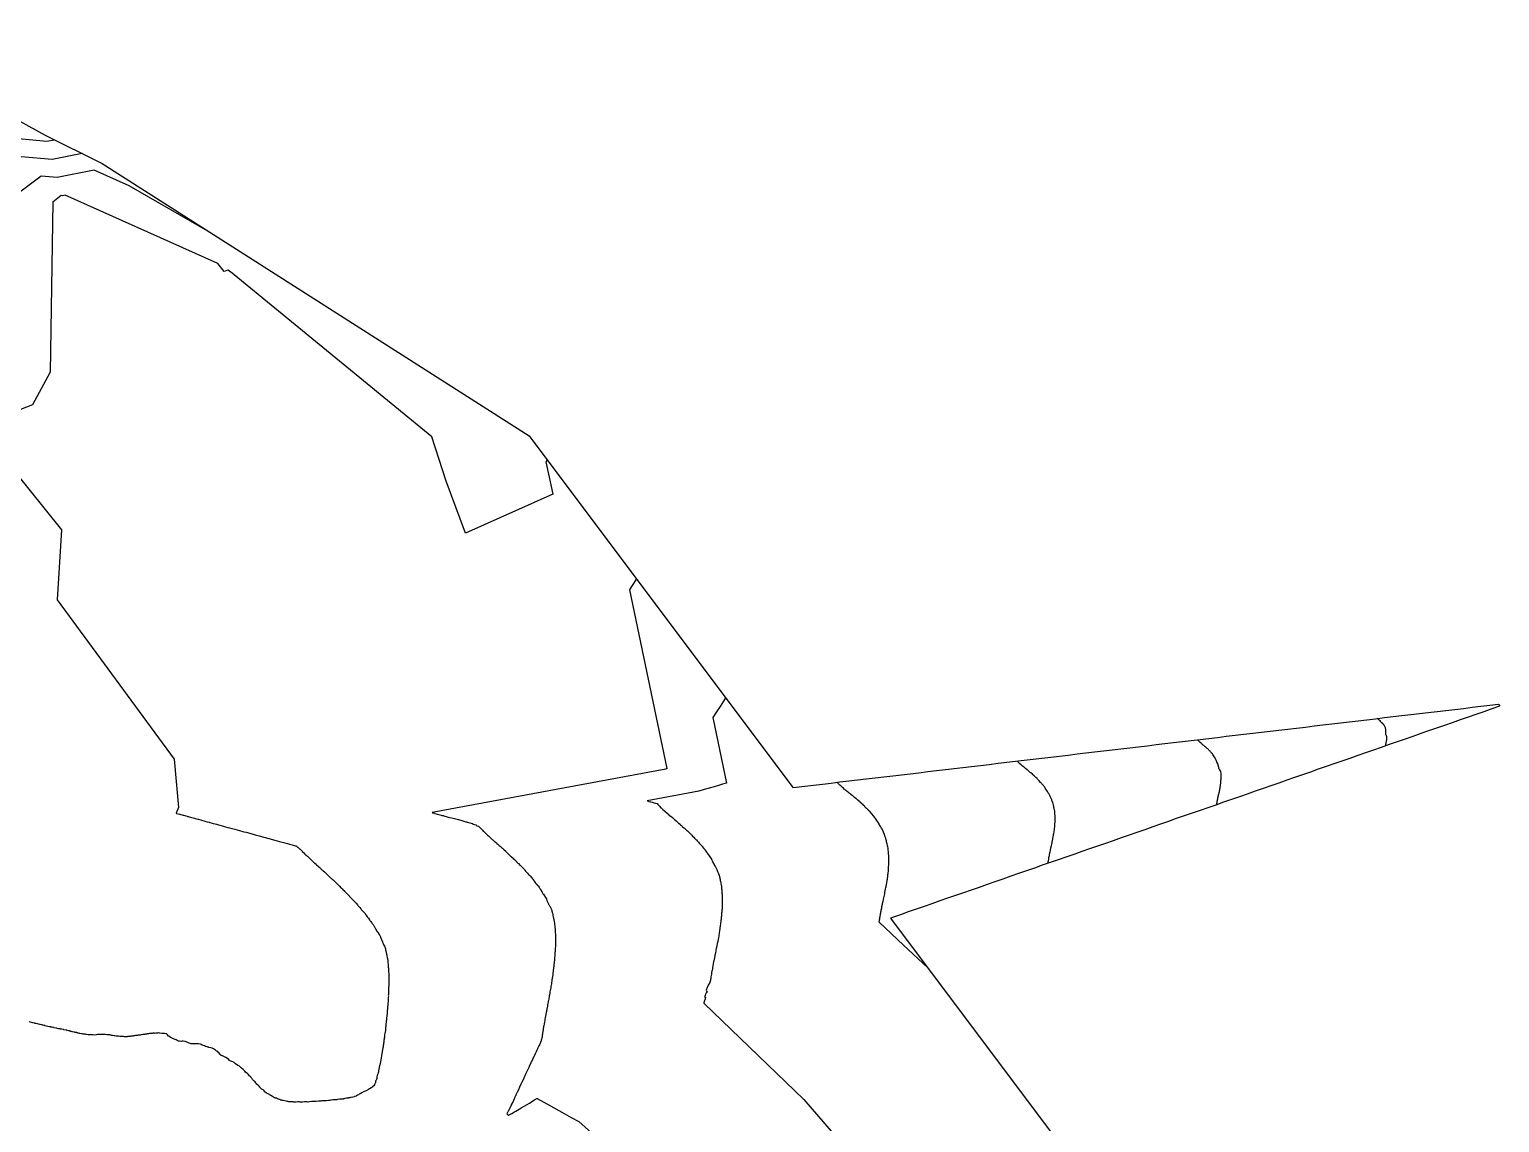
# Model space of a CAD drawing. Header units: metres. Extents: x 483462 to 484492, y 8428718 to 8429266.
# Drawn here: x 484316.9 to 484492.4, y 8428829.5 to 8428960 of the extents above; entities that cross this region are included whole.
import ezdxf

# ---------------------------------------------------------------- set-up
doc = ezdxf.new("R2010")
doc.units = ezdxf.units.M
for name, color, linetype in [('C-TINN-BNDY', 110, 'Continuous'), ('C-TOPO-MAJR', 9, 'Continuous'), ('C-TOPO-MINR', 8, 'Continuous')]:
    doc.layers.add(name, color=color, linetype=linetype)

msp = doc.modelspace()

# ---------------------------------------------------------------- linework, layer by layer
at = {"layer": 'C-TINN-BNDY', "color": 110, "linetype": 'Continuous', "lineweight": -3, "flags": 128}
msp.add_lwpolyline([(484295.83, 8428959.99), (484318.75, 8428947.35), (484325.55, 8428943.98), (484376.54, 8428911.45), (484408.02, 8428869.47), (484408.42, 8428869.52), (484409.47, 8428869.64), (484410.52, 8428869.77), (484411.57, 8428869.89), (484412.62, 8428870.01), (484413.66, 8428870.14), (484414.71, 8428870.26), (484415.76, 8428870.39), (484416.81, 8428870.51), (484417.86, 8428870.63), (484418.91, 8428870.76), (484419.96, 8428870.88), (484421, 8428871.01), (484422.05, 8428871.13), (484423.1, 8428871.25), (484424.15, 8428871.38), (484425.2, 8428871.5), (484426.25, 8428871.62), (484427.3, 8428871.75), (484428.34, 8428871.87), (484429.39, 8428872), (484430.44, 8428872.12), (484431.49, 8428872.24), (484432.54, 8428872.37), (484433.59, 8428872.49), (484434.64, 8428872.62), (484435.68, 8428872.74), (484436.73, 8428872.86), (484437.78, 8428872.99), (484438.83, 8428873.11), (484439.88, 8428873.24), (484440.93, 8428873.36), (484441.98, 8428873.48), (484443.02, 8428873.61), (484444.07, 8428873.73), (484445.12, 8428873.85), (484446.17, 8428873.98), (484447.22, 8428874.1), (484448.27, 8428874.23), (484449.32, 8428874.35), (484450.37, 8428874.47), (484451.41, 8428874.6), (484452.46, 8428874.72), (484453.51, 8428874.85), (484454.56, 8428874.97), (484455.61, 8428875.09), (484456.66, 8428875.22), (484457.71, 8428875.34), (484458.75, 8428875.46), (484459.8, 8428875.59), (484460.85, 8428875.71), (484461.9, 8428875.84), (484462.95, 8428875.96), (484464, 8428876.08), (484465.05, 8428876.21), (484466.09, 8428876.33), (484467.14, 8428876.46), (484468.19, 8428876.58), (484469.24, 8428876.7), (484470.29, 8428876.83), (484471.34, 8428876.95), (484472.39, 8428877.07), (484473.43, 8428877.2), (484474.48, 8428877.32), (484475.53, 8428877.45), (484476.58, 8428877.57), (484477.63, 8428877.69), (484478.68, 8428877.82), (484479.73, 8428877.94), (484480.77, 8428878.07), (484481.82, 8428878.19), (484482.87, 8428878.31), (484483.92, 8428878.44), (484484.97, 8428878.56), (484486.02, 8428878.68), (484487.07, 8428878.81), (484488.11, 8428878.93), (484489.16, 8428879.06), (484490.21, 8428879.18), (484491.26, 8428879.3), (484492.31, 8428879.43), (484492.33, 8428879.41), (484492.36, 8428879.39), (484492.36, 8428879.38), (484492.42, 8428879.33), (484492.43, 8428879.27), (484492.43, 8428879.19), (484491.49, 8428878.86), (484490.55, 8428878.53), (484489.61, 8428878.2), (484488.67, 8428877.88), (484487.73, 8428877.55), (484486.79, 8428877.22), (484485.84, 8428876.89), (484484.9, 8428876.57), (484483.96, 8428876.24), (484483.02, 8428875.91), (484482.08, 8428875.58), (484481.14, 8428875.26), (484480.19, 8428874.93), (484479.25, 8428874.6), (484478.31, 8428874.27), (484477.37, 8428873.95), (484476.43, 8428873.62), (484475.49, 8428873.29), (484474.55, 8428872.96), (484473.6, 8428872.64), (484472.66, 8428872.31), (484471.72, 8428871.98), (484470.78, 8428871.65), (484469.84, 8428871.32), (484468.9, 8428871), (484467.95, 8428870.67), (484467.01, 8428870.34), (484466.07, 8428870.01), (484465.13, 8428869.69), (484464.19, 8428869.36), (484463.25, 8428869.03), (484462.3, 8428868.7), (484461.36, 8428868.38), (484460.42, 8428868.05), (484459.48, 8428867.72), (484458.54, 8428867.39), (484457.6, 8428867.07), (484456.66, 8428866.74), (484455.71, 8428866.41), (484454.77, 8428866.08), (484453.83, 8428865.76), (484452.89, 8428865.43), (484451.95, 8428865.1), (484451.01, 8428864.77), (484450.06, 8428864.44), (484449.12, 8428864.12), (484448.18, 8428863.79), (484447.24, 8428863.46), (484446.3, 8428863.13), (484445.36, 8428862.81), (484444.41, 8428862.48), (484443.47, 8428862.15), (484442.53, 8428861.82), (484441.59, 8428861.5), (484440.65, 8428861.17), (484439.71, 8428860.84), (484438.77, 8428860.51), (484437.82, 8428860.19), (484436.88, 8428859.86), (484435.94, 8428859.53), (484435, 8428859.2), (484434.06, 8428858.88), (484433.12, 8428858.55), (484432.17, 8428858.22), (484431.23, 8428857.89), (484430.29, 8428857.56), (484429.35, 8428857.24), (484428.41, 8428856.91), (484427.47, 8428856.58), (484426.52, 8428856.25), (484425.58, 8428855.93), (484424.64, 8428855.6), (484423.7, 8428855.27), (484422.76, 8428854.94), (484421.82, 8428854.62), (484420.88, 8428854.29), (484419.93, 8428853.96), (484419.71, 8428853.88), (484458.24, 8428802.49)], dxfattribs=at)
at = {"layer": 'C-TOPO-MAJR', "color": 9, "linetype": 'Continuous', "lineweight": -3, "flags": 128}
for points, elevation in [([(484323.16, 8428945.17), (484319.58, 8428944.45), (484315.87, 8428944.8)], 1190), ([(484424.16, 8428847.94), (484421.27, 8428850.67), (484418.36, 8428853.41), (484418.36, 8428853.42), (484418.36, 8428853.43), (484418.36, 8428853.46), (484418.36, 8428853.49), (484418.37, 8428853.55), (484418.37, 8428853.56), (484418.38, 8428853.64), (484418.39, 8428853.65), (484418.39, 8428853.66), (484418.39, 8428853.69), (484418.41, 8428853.78), (484418.41, 8428853.82), (484418.43, 8428853.94), (484418.44, 8428854), (484418.45, 8428854.05), (484418.45, 8428854.08), (484418.47, 8428854.19), (484418.49, 8428854.28), (484418.52, 8428854.4), (484418.54, 8428854.5), (484418.55, 8428854.55), (484418.55, 8428854.59), (484418.56, 8428854.64), (484418.56, 8428854.67), (484418.57, 8428854.69), (484418.58, 8428854.75), (484418.58, 8428854.78), (484418.59, 8428854.86), (484418.61, 8428854.93), (484418.63, 8428855.01), (484418.65, 8428855.13), (484418.68, 8428855.26), (484418.71, 8428855.39), (484418.72, 8428855.44), (484418.75, 8428855.57), (484418.75, 8428855.59), (484418.76, 8428855.61), (484418.79, 8428855.74), (484418.79, 8428855.79), (484418.82, 8428855.91), (484418.86, 8428856.08), (484418.87, 8428856.13), (484418.9, 8428856.3), (484418.9, 8428856.32), (484418.94, 8428856.46), (484418.94, 8428856.47), (484418.97, 8428856.61), (484418.97, 8428856.62), (484419.01, 8428856.77), (484419.01, 8428856.77), (484419.04, 8428856.96), (484419.04, 8428856.96), (484419.07, 8428857.15), (484419.07, 8428857.16), (484419.1, 8428857.34), (484419.11, 8428857.37), (484419.14, 8428857.53), (484419.18, 8428857.66), (484419.19, 8428857.72), (484419.22, 8428857.86), (484419.24, 8428857.99), (484419.26, 8428858.07), (484419.28, 8428858.2), (484419.3, 8428858.3), (484419.32, 8428858.43), (484419.33, 8428858.55), (484419.35, 8428858.62), (484419.35, 8428858.68), (484419.37, 8428858.81), (484419.37, 8428858.87), (484419.39, 8428858.98), (484419.4, 8428859.09), (484419.41, 8428859.2), (484419.42, 8428859.29), (484419.45, 8428859.48), (484419.46, 8428859.56), (484419.47, 8428859.71), (484419.48, 8428859.79), (484419.48, 8428859.89), (484419.48, 8428859.96), (484419.48, 8428860.06), (484419.49, 8428860.2), (484419.49, 8428860.27), (484419.5, 8428860.33), (484419.51, 8428860.57), (484419.51, 8428860.62), (484419.51, 8428860.9), (484419.51, 8428860.93), (484419.51, 8428860.97), (484419.5, 8428861.27), (484419.49, 8428861.29), (484419.47, 8428861.62), (484419.47, 8428861.63), (484419.46, 8428861.63), (484419.45, 8428861.76), (484419.45, 8428861.84), (484419.44, 8428861.99), (484419.44, 8428862.01), (484419.42, 8428862.15), (484419.42, 8428862.18), (484419.37, 8428862.42), (484419.36, 8428862.46), (484419.29, 8428862.78), (484419.28, 8428862.85), (484419.23, 8428863.05), (484419.21, 8428863.13), (484419.19, 8428863.25), (484419.16, 8428863.35), (484419.13, 8428863.45), (484419.08, 8428863.59), (484419.04, 8428863.7), (484418.97, 8428863.89), (484418.92, 8428864.02), (484418.85, 8428864.16), (484418.78, 8428864.33), (484418.7, 8428864.49), (484418.62, 8428864.63), (484418.53, 8428864.79), (484418.46, 8428864.9), (484418.36, 8428865.07), (484418.33, 8428865.13), (484418.21, 8428865.31), (484418.19, 8428865.35), (484418.18, 8428865.39), (484418.04, 8428865.59), (484418.01, 8428865.63), (484417.86, 8428865.83), (484417.82, 8428865.88), (484417.67, 8428866.08), (484417.65, 8428866.11), (484417.47, 8428866.32), (484417.47, 8428866.33), (484417.46, 8428866.34), (484417.27, 8428866.56), (484417.26, 8428866.56), (484417.09, 8428866.75), (484417.07, 8428866.77), (484417.07, 8428866.78), (484416.86, 8428866.98), (484416.85, 8428866.99), (484416.65, 8428867.19), (484416.64, 8428867.2), (484416.44, 8428867.39), (484416.42, 8428867.41), (484416.24, 8428867.57), (484416.21, 8428867.6), (484416.18, 8428867.63), (484416, 8428867.78), (484415.95, 8428867.83), (484415.78, 8428867.98), (484415.62, 8428868.11), (484415.55, 8428868.17), (484415.41, 8428868.29), (484415.33, 8428868.35), (484415.19, 8428868.47), (484415.11, 8428868.53), (484414.98, 8428868.64), (484414.89, 8428868.71), (484414.77, 8428868.81), (484414.68, 8428868.89), (484414.56, 8428868.98), (484414.47, 8428869.06), (484414.36, 8428869.14), (484414.26, 8428869.23), (484414.17, 8428869.3), (484414.07, 8428869.39), (484413.96, 8428869.48), (484413.86, 8428869.58), (484413.76, 8428869.66), (484413.66, 8428869.77), (484413.58, 8428869.84), (484413.5, 8428869.92), (484413.43, 8428869.99), (484413.36, 8428870.05), (484413.32, 8428870.1)], 1180)]:
    msp.add_lwpolyline(points, dxfattribs=dict(at, elevation=elevation))
at = {"layer": 'C-TOPO-MINR', "color": 8, "linetype": 'Continuous', "lineweight": -3, "flags": 128}
for points, elevation in [([(484319.88, 8428946.79), (484318.96, 8428946.61), (484313.47, 8428947.13)], 1192), ([(484338.45, 8428935.75), (484328.77, 8428941.32), (484324.61, 8428943.18), (484320.2, 8428942.3), (484318.28, 8428942.48), (484307.11, 8428934.14)], 1188), ([(484378.69, 8428908.58), (484378.67, 8428908.54), (484378.63, 8428908.48), (484378.6, 8428908.42), (484378.56, 8428908.36), (484379.36, 8428904.52), (484368.93, 8428899.84), (484366.62, 8428906.06), (484364.92, 8428911.35), (484340.9, 8428931.03), (484340.55, 8428931.25), (484340.11, 8428931.09), (484339.36, 8428932.05), (484321.13, 8428940.2), (484320.81, 8428940.14), (484320.68, 8428940.15), (484319.65, 8428939.38), (484319.34, 8428919.06), (484317.25, 8428915.17), (484314.18, 8428913.96)], 1186), ([(484312.85, 8428909.94), (484320.69, 8428900.24), (484320.17, 8428891.87), (484334.14, 8428872.86), (484334.67, 8428867.1), (484334.39, 8428866.4), (484334.39, 8428866.4), (484334.4, 8428866.4), (484334.41, 8428866.4), (484334.43, 8428866.39), (484334.46, 8428866.38), (484334.49, 8428866.38), (484334.79, 8428866.29), (484334.82, 8428866.29), (484335.23, 8428866.17), (484335.27, 8428866.16), (484335.72, 8428866.04), (484335.76, 8428866.03), (484335.81, 8428866.02), (484336.22, 8428865.9), (484336.28, 8428865.89), (484336.6, 8428865.8), (484336.67, 8428865.78), (484336.97, 8428865.7), (484337.05, 8428865.68), (484337.33, 8428865.6), (484337.43, 8428865.58), (484337.7, 8428865.5), (484337.81, 8428865.47), (484338.09, 8428865.4), (484338.33, 8428865.33), (484338.43, 8428865.3), (484338.68, 8428865.23), (484338.81, 8428865.2), (484339.06, 8428865.13), (484339.2, 8428865.09), (484339.46, 8428865.02), (484339.62, 8428864.98), (484339.87, 8428864.91), (484340.04, 8428864.86), (484340.3, 8428864.79), (484340.57, 8428864.72), (484340.78, 8428864.67), (484341.05, 8428864.59), (484341.42, 8428864.49), (484341.7, 8428864.41), (484341.96, 8428864.34), (484342.49, 8428864.2), (484342.76, 8428864.13), (484343.19, 8428864.01), (484343.84, 8428863.84), (484344.32, 8428863.71), (484345.03, 8428863.51), (484345.48, 8428863.4), (484346.16, 8428863.21), (484346.74, 8428863.05), (484347.07, 8428862.96), (484347.37, 8428862.88), (484347.68, 8428862.8), (484347.91, 8428862.73), (484348.23, 8428862.65), (484348.5, 8428862.57), (484348.63, 8428862.53), (484348.76, 8428862.5), (484348.82, 8428862.44), (484348.88, 8428862.37), (484348.96, 8428862.3), (484349.07, 8428862.21), (484349.17, 8428862.12), (484349.2, 8428862.11), (484349.33, 8428861.99), (484349.34, 8428861.98), (484349.46, 8428861.86), (484349.46, 8428861.85), (484349.61, 8428861.7), (484349.63, 8428861.68), (484349.63, 8428861.68), (484349.76, 8428861.54), (484349.77, 8428861.54), (484349.9, 8428861.41), (484349.91, 8428861.4), (484350.05, 8428861.28), (484350.06, 8428861.27), (484350.22, 8428861.12), (484350.24, 8428861.11), (484350.45, 8428860.91), (484350.47, 8428860.89), (484350.49, 8428860.87), (484350.64, 8428860.73), (484350.67, 8428860.7), (484350.8, 8428860.58), (484350.91, 8428860.48), (484350.96, 8428860.43), (484351.1, 8428860.31), (484351.15, 8428860.26), (484351.34, 8428860.09), (484351.39, 8428860.04), (484351.44, 8428860), (484351.62, 8428859.83), (484351.68, 8428859.78), (484351.81, 8428859.66), (484351.88, 8428859.6), (484351.96, 8428859.53), (484352.1, 8428859.4), (484352.19, 8428859.32), (484352.3, 8428859.22), (484352.4, 8428859.13), (484352.47, 8428859.07), (484352.51, 8428859.02), (484352.63, 8428858.91), (484352.67, 8428858.86), (484352.72, 8428858.82), (484352.84, 8428858.7), (484352.91, 8428858.64), (484353.03, 8428858.53), (484353.13, 8428858.44), (484353.25, 8428858.33), (484353.39, 8428858.2), (484353.47, 8428858.12), (484353.63, 8428857.97), (484353.67, 8428857.93), (484353.69, 8428857.91), (484353.86, 8428857.74), (484353.88, 8428857.72), (484353.9, 8428857.7), (484354.07, 8428857.52), (484354.1, 8428857.5), (484354.28, 8428857.33), (484354.31, 8428857.29), (484354.49, 8428857.13), (484354.51, 8428857.11), (484354.69, 8428856.92), (484354.7, 8428856.92), (484354.89, 8428856.71), (484354.9, 8428856.71), (484354.9, 8428856.71), (484355.09, 8428856.5), (484355.1, 8428856.48), (484355.29, 8428856.27), (484355.31, 8428856.26), (484355.49, 8428856.07), (484355.51, 8428856.05), (484355.68, 8428855.88), (484355.7, 8428855.86), (484355.86, 8428855.69), (484355.89, 8428855.65), (484356.04, 8428855.48), (484356.1, 8428855.4), (484356.23, 8428855.24), (484356.31, 8428855.15), (484356.44, 8428854.99), (484356.49, 8428854.92), (484356.62, 8428854.79), (484356.67, 8428854.72), (484356.79, 8428854.6), (484356.85, 8428854.54), (484356.95, 8428854.42), (484357.01, 8428854.33), (484357.1, 8428854.22), (484357.21, 8428854.05), (484357.28, 8428853.95), (484357.35, 8428853.86), (484357.48, 8428853.68), (484357.54, 8428853.59), (484357.63, 8428853.47), (484357.72, 8428853.37), (484357.78, 8428853.3), (484357.87, 8428853.18), (484357.91, 8428853.12), (484358, 8428852.98), (484358.03, 8428852.93), (484358.17, 8428852.68), (484358.19, 8428852.64), (484358.21, 8428852.6), (484358.36, 8428852.34), (484358.38, 8428852.32), (484358.47, 8428852.15), (484358.58, 8428852), (484358.59, 8428851.98), (484358.7, 8428851.82), (484358.7, 8428851.82), (484358.74, 8428851.73), (484358.78, 8428851.64), (484358.79, 8428851.63), (484358.9, 8428851.35), (484358.91, 8428851.32), (484359.02, 8428851.06), (484359.03, 8428851.02), (484359.1, 8428850.86), (484359.17, 8428850.73), (484359.2, 8428850.66), (484359.26, 8428850.54), (484359.32, 8428850.42), (484359.34, 8428850.33), (484359.38, 8428850.21), (484359.41, 8428850.08), (484359.44, 8428849.97), (484359.48, 8428849.77), (484359.52, 8428849.59), (484359.55, 8428849.45), (484359.57, 8428849.35), (484359.6, 8428849.17), (484359.62, 8428849.09), (484359.63, 8428849.02), (484359.66, 8428848.81), (484359.67, 8428848.73), (484359.68, 8428848.59), (484359.7, 8428848.36), (484359.71, 8428848.25), (484359.73, 8428847.98), (484359.74, 8428847.93), (484359.74, 8428847.89), (484359.76, 8428847.58), (484359.76, 8428847.55), (484359.76, 8428847.52), (484359.78, 8428847.18), (484359.78, 8428847.16), (484359.78, 8428847.14), (484359.78, 8428846.77), (484359.78, 8428846.77), (484359.78, 8428846.74), (484359.78, 8428846.38), (484359.78, 8428846.36), (484359.78, 8428846.35), (484359.78, 8428845.98), (484359.78, 8428845.95), (484359.78, 8428845.91), (484359.77, 8428845.57), (484359.77, 8428845.48), (484359.76, 8428845.18), (484359.75, 8428845.05), (484359.74, 8428844.79), (484359.73, 8428844.69), (484359.74, 8428844.6), (484359.72, 8428844.36), (484359.72, 8428844.27), (484359.71, 8428844.06), (484359.7, 8428843.94), (484359.68, 8428843.7), (484359.67, 8428843.54), (484359.64, 8428843.27), (484359.63, 8428843.15), (484359.62, 8428842.97), (484359.61, 8428842.87), (484359.6, 8428842.71), (484359.59, 8428842.53), (484359.59, 8428842.46), (484359.57, 8428842.26), (484359.52, 8428841.88), (484359.52, 8428841.87), (484359.51, 8428841.76), (484359.48, 8428841.5), (484359.48, 8428841.48), (484359.45, 8428841.27), (484359.45, 8428841.24), (484359.44, 8428841.11), (484359.44, 8428841.07), (484359.42, 8428840.95), (484359.41, 8428840.83), (484359.41, 8428840.78), (484359.38, 8428840.59), (484359.38, 8428840.52), (484359.34, 8428840.24), (484359.33, 8428840.16), (484359.29, 8428839.92), (484359.28, 8428839.82), (484359.26, 8428839.68), (484359.25, 8428839.56), (484359.23, 8428839.45), (484359.21, 8428839.32), (484359.2, 8428839.21), (484359.18, 8428839.07), (484359.16, 8428838.96), (484359.14, 8428838.81), (484359.12, 8428838.66), (484359.1, 8428838.5), (484359.08, 8428838.38), (484359.05, 8428838.21), (484359.04, 8428838.15), (484359.01, 8428837.96), (484359, 8428837.91), (484358.96, 8428837.71), (484358.96, 8428837.68), (484358.92, 8428837.47), (484358.91, 8428837.44), (484358.88, 8428837.21), (484358.87, 8428837.18), (484358.84, 8428836.96), (484358.84, 8428836.95), (484358.81, 8428836.77), (484358.8, 8428836.73), (484358.8, 8428836.72), (484358.75, 8428836.51), (484358.7, 8428836.32), (484358.69, 8428836.29), (484358.65, 8428836.09), (484358.64, 8428836.06), (484358.6, 8428835.86), (484358.6, 8428835.83), (484358.57, 8428835.65), (484358.57, 8428835.62), (484358.54, 8428835.49), (484358.53, 8428835.44), (484358.48, 8428835.29), (484358.44, 8428835.16), (484358.41, 8428835.08), (484358.39, 8428835.02), (484358.37, 8428834.92), (484358.37, 8428834.88), (484358.36, 8428834.84), (484358.35, 8428834.74), (484358.31, 8428834.61), (484358.28, 8428834.55), (484358.24, 8428834.48), (484358.21, 8428834.37), (484358.2, 8428834.34), (484358.19, 8428834.26), (484358.15, 8428834.15), (484358.12, 8428834.1), (484358.09, 8428834.02), (484358.09, 8428833.99), (484358, 8428833.85), (484357.89, 8428833.79), (484357.88, 8428833.77), (484357.86, 8428833.74), (484357.84, 8428833.72), (484357.82, 8428833.69), (484357.78, 8428833.65), (484357.55, 8428833.54), (484357.5, 8428833.49), (484357.37, 8428833.42), (484357.07, 8428833.28), (484356.86, 8428833.17), (484356.55, 8428833.01), (484356.38, 8428832.92), (484356.24, 8428832.85), (484356.15, 8428832.79), (484356.05, 8428832.73), (484355.93, 8428832.66), (484355.88, 8428832.64), (484355.72, 8428832.58), (484355.71, 8428832.57), (484355.7, 8428832.56), (484355.68, 8428832.55), (484355.53, 8428832.52), (484355.51, 8428832.51), (484355.49, 8428832.5), (484355.31, 8428832.47), (484355.29, 8428832.46), (484355.21, 8428832.45), (484355.14, 8428832.42), (484355.14, 8428832.42), (484355.13, 8428832.42), (484355.1, 8428832.42), (484354.98, 8428832.41), (484354.96, 8428832.4), (484354.74, 8428832.39), (484354.73, 8428832.38), (484354.56, 8428832.36), (484354.52, 8428832.34), (484354.45, 8428832.32), (484354.44, 8428832.31), (484354.37, 8428832.29), (484354.36, 8428832.28), (484354.34, 8428832.28), (484354.32, 8428832.28), (484354.19, 8428832.27), (484354.16, 8428832.27), (484353.92, 8428832.27), (484353.68, 8428832.23), (484353.59, 8428832.2), (484353.57, 8428832.19), (484353.56, 8428832.19), (484353.54, 8428832.19), (484353.37, 8428832.18), (484353.36, 8428832.18), (484353.09, 8428832.18), (484352.85, 8428832.15), (484352.76, 8428832.12), (484352.75, 8428832.11), (484352.74, 8428832.11), (484352.73, 8428832.11), (484352.58, 8428832.1), (484352.57, 8428832.1), (484352.3, 8428832.08), (484352.29, 8428832.08), (484352.27, 8428832.08), (484352.05, 8428832.07), (484351.91, 8428832.06), (484351.89, 8428832.06), (484351.76, 8428832.05), (484351.63, 8428832.04), (484351.61, 8428832.04), (484351.39, 8428832.02), (484351.39, 8428832.01), (484351.12, 8428831.98), (484351.12, 8428831.98), (484351.11, 8428831.98), (484350.95, 8428831.97), (484350.95, 8428831.97), (484350.94, 8428831.97), (484350.84, 8428831.99), (484350.83, 8428831.99), (484350.57, 8428831.99), (484350.31, 8428831.95), (484350.31, 8428831.95), (484350.14, 8428831.92), (484350.13, 8428831.92), (484350.13, 8428831.92), (484350.12, 8428831.92), (484350, 8428831.95), (484349.99, 8428831.95), (484349.72, 8428831.95), (484349.49, 8428831.91), (484349.49, 8428831.91), (484349.33, 8428831.89), (484349.33, 8428831.89), (484349.32, 8428831.89), (484349.32, 8428831.9), (484349.2, 8428831.92), (484349.08, 8428831.94), (484348.93, 8428831.93), (484348.93, 8428831.93), (484348.71, 8428831.91), (484348.7, 8428831.91), (484348.56, 8428831.9), (484348.56, 8428831.9), (484348.55, 8428831.9), (484348.45, 8428831.92), (484348.35, 8428831.94), (484348.35, 8428831.94), (484348.2, 8428831.95), (484347.98, 8428831.96), (484347.97, 8428831.96), (484347.85, 8428831.96), (484347.84, 8428831.96), (484347.84, 8428831.96), (484347.77, 8428831.98), (484347.71, 8428831.99), (484347.7, 8428831.99), (484347.57, 8428832.02), (484347.56, 8428832.02), (484347.33, 8428832.07), (484347.32, 8428832.07), (484347.19, 8428832.09), (484347.19, 8428832.1), (484347.13, 8428832.11), (484347.13, 8428832.11), (484347.08, 8428832.12), (484347.07, 8428832.12), (484346.98, 8428832.14), (484346.98, 8428832.14), (484346.9, 8428832.16), (484346.9, 8428832.16), (484346.89, 8428832.16), (484346.76, 8428832.21), (484346.74, 8428832.22), (484346.51, 8428832.31), (484346.49, 8428832.32), (484346.48, 8428832.32), (484346.36, 8428832.37), (484346.35, 8428832.37), (484346.27, 8428832.4), (484346.26, 8428832.4), (484346.21, 8428832.42), (484346.16, 8428832.44), (484346.15, 8428832.44), (484346.1, 8428832.47), (484346.08, 8428832.47), (484346.03, 8428832.5), (484346.01, 8428832.51), (484345.91, 8428832.57), (484345.89, 8428832.59), (484345.7, 8428832.7), (484345.67, 8428832.73), (484345.56, 8428832.79), (484345.53, 8428832.81), (484345.46, 8428832.85), (484345.39, 8428832.89), (484345.36, 8428832.91), (484345.28, 8428832.95), (484345.25, 8428832.96), (484345.17, 8428833.01), (484345.14, 8428833.03), (484345.06, 8428833.1), (484345.03, 8428833.12), (484345, 8428833.15), (484344.89, 8428833.26), (484344.86, 8428833.3), (484344.78, 8428833.37), (484344.72, 8428833.41), (484344.67, 8428833.43), (484344.61, 8428833.47), (484344.55, 8428833.5), (484344.48, 8428833.57), (484344.43, 8428833.65), (484344.39, 8428833.7), (484344.32, 8428833.8), (484344.22, 8428833.9), (484344.17, 8428833.93), (484344.09, 8428833.97), (484343.96, 8428834.09), (484343.92, 8428834.16), (484343.89, 8428834.22), (484343.83, 8428834.32), (484343.73, 8428834.42), (484343.66, 8428834.46), (484343.52, 8428834.6), (484343.48, 8428834.68), (484343.44, 8428834.74), (484343.39, 8428834.82), (484343.32, 8428834.89), (484343.28, 8428834.92), (484343.09, 8428835.09), (484343.06, 8428835.13), (484342.99, 8428835.24), (484342.94, 8428835.31), (484342.89, 8428835.36), (484342.83, 8428835.39), (484342.69, 8428835.5), (484342.59, 8428835.62), (484342.56, 8428835.65), (484342.49, 8428835.73), (484342.45, 8428835.78), (484342.41, 8428835.81), (484342.18, 8428835.98), (484342.02, 8428836.13), (484342.01, 8428836.15), (484341.98, 8428836.17), (484341.96, 8428836.19), (484341.95, 8428836.2), (484341.77, 8428836.27), (484341.47, 8428836.5), (484341.34, 8428836.64), (484341.33, 8428836.65), (484341.33, 8428836.65), (484341.32, 8428836.66), (484341.32, 8428836.66), (484341.16, 8428836.74), (484341.06, 8428836.77), (484340.94, 8428836.82), (484340.94, 8428836.82), (484340.78, 8428836.89), (484340.77, 8428836.9), (484340.76, 8428836.9), (484340.63, 8428837.05), (484340.33, 8428837.26), (484340.1, 8428837.35), (484340.08, 8428837.36), (484339.91, 8428837.44), (484339.87, 8428837.45), (484339.82, 8428837.47), (484339.78, 8428837.5), (484339.65, 8428837.62), (484339.64, 8428837.63), (484339.63, 8428837.64), (484339.52, 8428837.77), (484339.5, 8428837.78), (484339.38, 8428837.89), (484339.37, 8428837.9), (484339.25, 8428838), (484339.23, 8428838.01), (484339.11, 8428838.1), (484338.99, 8428838.18), (484338.96, 8428838.2), (484338.84, 8428838.27), (484338.71, 8428838.34), (484338.55, 8428838.39), (484338.52, 8428838.39), (484338.29, 8428838.45), (484338.24, 8428838.47), (484338.18, 8428838.48), (484338.11, 8428838.51), (484337.91, 8428838.57), (484337.79, 8428838.62), (484337.64, 8428838.68), (484337.52, 8428838.73), (484337.38, 8428838.8), (484337.31, 8428838.83), (484337.07, 8428838.88), (484336.95, 8428838.88), (484336.83, 8428838.88), (484336.7, 8428838.87), (484336.64, 8428838.88), (484336.49, 8428838.87), (484336.43, 8428838.87), (484336.2, 8428838.89), (484336.06, 8428838.9), (484335.94, 8428838.96), (484335.8, 8428839.02), (484335.68, 8428839.07), (484335.6, 8428839.1), (484335.49, 8428839.16), (484335.24, 8428839.2), (484335.1, 8428839.18), (484335, 8428839.17), (484334.8, 8428839.2), (484334.68, 8428839.2), (484334.52, 8428839.28), (484334.38, 8428839.35), (484334.28, 8428839.38), (484334.17, 8428839.43), (484334.08, 8428839.47), (484333.97, 8428839.52), (484333.9, 8428839.56), (484333.84, 8428839.59), (484333.73, 8428839.65), (484333.67, 8428839.67), (484333.54, 8428839.77), (484333.49, 8428839.8), (484333.35, 8428839.93), (484333.31, 8428839.97), (484333.19, 8428840.05), (484333.01, 8428840.12), (484332.89, 8428840.11), (484332.83, 8428840.1), (484332.68, 8428840.09), (484332.44, 8428840.15), (484332.34, 8428840.17), (484332.22, 8428840.16), (484332.09, 8428840.14), (484331.96, 8428840.13), (484331.89, 8428840.12), (484331.82, 8428840.13), (484331.74, 8428840.14), (484331.72, 8428840.15), (484331.68, 8428840.15), (484331.65, 8428840.15), (484331.59, 8428840.14), (484331.52, 8428840.12), (484331.46, 8428840.12), (484331.34, 8428840.1), (484331.23, 8428840.09), (484331.11, 8428840.07), (484331.03, 8428840.06), (484330.96, 8428840.05), (484330.88, 8428840.04), (484330.85, 8428840.03), (484330.77, 8428840.02), (484330.74, 8428840.02), (484330.71, 8428840.01), (484330.62, 8428840), (484330.59, 8428840), (484330.49, 8428839.98), (484330.45, 8428839.98), (484330.4, 8428839.97), (484330.27, 8428839.95), (484330.22, 8428839.94), (484330.09, 8428839.92), (484330.04, 8428839.91), (484329.98, 8428839.9), (484329.86, 8428839.89), (484329.77, 8428839.88), (484329.67, 8428839.87), (484329.58, 8428839.86), (484329.52, 8428839.85), (484329.41, 8428839.83), (484329.36, 8428839.82), (484329.32, 8428839.82), (484329.22, 8428839.8), (484329.19, 8428839.8), (484329.13, 8428839.79), (484329.1, 8428839.78), (484329.04, 8428839.77), (484328.98, 8428839.77), (484328.91, 8428839.76), (484328.86, 8428839.76), (484328.79, 8428839.75), (484328.74, 8428839.75), (484328.72, 8428839.74), (484328.67, 8428839.74), (484328.65, 8428839.73), (484328.61, 8428839.73), (484328.58, 8428839.73), (484328.54, 8428839.72), (484328.49, 8428839.72), (484328.47, 8428839.72), (484328.42, 8428839.72), (484328.4, 8428839.72), (484328.35, 8428839.72), (484328.32, 8428839.72), (484328.26, 8428839.72), (484328.24, 8428839.72), (484328.12, 8428839.73), (484328.07, 8428839.74), (484328.02, 8428839.74), (484327.91, 8428839.75), (484327.87, 8428839.75), (484327.84, 8428839.75), (484327.79, 8428839.75), (484327.73, 8428839.75), (484327.7, 8428839.76), (484327.65, 8428839.76), (484327.51, 8428839.77), (484327.43, 8428839.78), (484327.29, 8428839.79), (484327.22, 8428839.8), (484327.07, 8428839.82), (484327, 8428839.82), (484326.96, 8428839.83), (484326.8, 8428839.85), (484326.7, 8428839.88), (484326.64, 8428839.91), (484326.57, 8428839.92), (484326.49, 8428839.93), (484326.42, 8428839.94), (484326.24, 8428839.96), (484326.12, 8428839.96), (484325.93, 8428839.98), (484325.72, 8428839.98), (484325.5, 8428839.98), (484325.27, 8428839.98), (484325.07, 8428839.98), (484324.96, 8428839.98), (484324.85, 8428839.95), (484324.83, 8428839.93), (484324.68, 8428839.91), (484324.45, 8428839.94), (484324.41, 8428839.94), (484324.28, 8428839.96), (484324.19, 8428839.97), (484324.12, 8428839.96), (484324.09, 8428839.95), (484323.93, 8428839.96), (484323.88, 8428839.96), (484323.65, 8428840), (484323.57, 8428840.01), (484323.44, 8428840.03), (484323.4, 8428840.04), (484323.38, 8428840.04), (484323.36, 8428840.04), (484323.32, 8428840.04), (484323.21, 8428840.06), (484323.18, 8428840.06), (484323.11, 8428840.08), (484322.91, 8428840.11), (484322.87, 8428840.12), (484322.75, 8428840.14), (484322.73, 8428840.15), (484322.7, 8428840.15), (484322.65, 8428840.16), (484322.62, 8428840.17), (484322.58, 8428840.18), (484322.55, 8428840.19), (484322.52, 8428840.21), (484322.38, 8428840.23), (484322.34, 8428840.24), (484322.27, 8428840.26), (484322.03, 8428840.31), (484321.98, 8428840.32), (484321.84, 8428840.35), (484321.81, 8428840.36), (484321.77, 8428840.37), (484321.72, 8428840.39), (484321.69, 8428840.4), (484321.64, 8428840.41), (484321.61, 8428840.42), (484321.56, 8428840.44), (484321.52, 8428840.44), (484321.36, 8428840.48), (484321.32, 8428840.49), (484321.26, 8428840.5), (484320.97, 8428840.56), (484320.94, 8428840.57), (484320.91, 8428840.58), (484320.75, 8428840.61), (484320.72, 8428840.62), (484320.68, 8428840.63), (484320.63, 8428840.63), (484320.6, 8428840.64), (484320.56, 8428840.65), (484320.51, 8428840.65), (484320.49, 8428840.66), (484320.44, 8428840.67), (484320.4, 8428840.67), (484320.37, 8428840.68), (484320.35, 8428840.68), (484320.18, 8428840.72), (484320.14, 8428840.73), (484319.83, 8428840.8), (484319.79, 8428840.81), (484319.76, 8428840.82), (484319.58, 8428840.86), (484319.56, 8428840.86), (484319.5, 8428840.87), (484319.48, 8428840.87), (484319.43, 8428840.88), (484319.37, 8428840.89), (484319.35, 8428840.9), (484319.29, 8428840.91), (484319.27, 8428840.92), (484319.09, 8428840.96), (484319.07, 8428840.96), (484318.75, 8428841.04), (484318.72, 8428841.04), (484318.7, 8428841.05), (484318.51, 8428841.09), (484318.49, 8428841.1), (484318.42, 8428841.11), (484318.35, 8428841.13), (484318.33, 8428841.13), (484318.17, 8428841.17), (484318.15, 8428841.18), (484318.13, 8428841.18), (484317.83, 8428841.25), (484317.82, 8428841.26), (484317.64, 8428841.3), (484317.62, 8428841.3), (484317.54, 8428841.32), (484317.52, 8428841.33), (484317.44, 8428841.35), (484317.29, 8428841.38), (484317.28, 8428841.39), (484317.02, 8428841.45), (484317.01, 8428841.45), (484316.85, 8428841.49)], 1186), ([(484389.34, 8428894.37), (484389.21, 8428894.17), (484388.99, 8428893.82), (484388.76, 8428893.47), (484388.52, 8428893.1), (484393, 8428871.73), (484392.98, 8428871.72), (484392.96, 8428871.71), (484392.94, 8428871.71), (484392.91, 8428871.7), (484392.89, 8428871.69), (484392.86, 8428871.68), (484364.96, 8428866.48), (484364.99, 8428866.47), (484365.25, 8428866.4), (484365.28, 8428866.39), (484365.56, 8428866.31), (484365.57, 8428866.31), (484365.59, 8428866.31), (484365.87, 8428866.23), (484365.88, 8428866.23), (484366.15, 8428866.15), (484366.19, 8428866.14), (484366.27, 8428866.12), (484366.36, 8428866.09), (484366.77, 8428865.99), (484366.89, 8428865.95), (484367.47, 8428865.8), (484368.1, 8428865.64), (484368.25, 8428865.6), (484368.38, 8428865.56), (484368.99, 8428865.4), (484369.06, 8428865.38), (484369.13, 8428865.36), (484369.2, 8428865.34), (484369.73, 8428865.2), (484369.77, 8428865.19), (484369.79, 8428865.17), (484369.81, 8428865.15), (484369.84, 8428865.12), (484370.21, 8428865.01), (484370.24, 8428864.99), (484370.28, 8428864.95), (484370.32, 8428864.92), (484370.49, 8428864.85), (484370.54, 8428864.81), (484370.67, 8428864.7), (484370.74, 8428864.62), (484370.84, 8428864.51), (484370.9, 8428864.45), (484370.96, 8428864.4), (484371.06, 8428864.28), (484371.12, 8428864.23), (484371.2, 8428864.15), (484371.29, 8428864.07), (484371.37, 8428863.99), (484371.51, 8428863.87), (484371.59, 8428863.79), (484371.7, 8428863.7), (484371.78, 8428863.62), (484371.86, 8428863.55), (484371.94, 8428863.48), (484372.01, 8428863.41), (484372.15, 8428863.29), (484372.22, 8428863.23), (484372.43, 8428863.05), (484372.49, 8428862.99), (484372.65, 8428862.86), (484372.7, 8428862.81), (484372.8, 8428862.71), (484372.91, 8428862.61), (484372.96, 8428862.57), (484373.08, 8428862.46), (484373.12, 8428862.43), (484373.32, 8428862.25), (484373.35, 8428862.22), (484373.57, 8428862.03), (484373.71, 8428861.9), (484373.72, 8428861.89), (484373.85, 8428861.77), (484373.89, 8428861.72), (484373.98, 8428861.63), (484374.13, 8428861.5), (484374.14, 8428861.49), (484374.14, 8428861.48), (484374.38, 8428861.26), (484374.4, 8428861.25), (484374.63, 8428861.04), (484374.65, 8428861.02), (484374.78, 8428860.9), (484374.81, 8428860.87), (484374.92, 8428860.75), (484375.02, 8428860.65), (484375.05, 8428860.61), (484375.17, 8428860.49), (484375.21, 8428860.45), (484375.26, 8428860.4), (484375.45, 8428860.21), (484375.51, 8428860.16), (484375.68, 8428859.99), (484375.75, 8428859.93), (484375.84, 8428859.83), (484375.91, 8428859.76), (484375.98, 8428859.67), (484376.04, 8428859.59), (484376.11, 8428859.51), (484376.19, 8428859.42), (484376.26, 8428859.33), (484376.35, 8428859.24), (484376.48, 8428859.1), (484376.58, 8428859), (484376.69, 8428858.88), (484376.79, 8428858.77), (484376.85, 8428858.71), (484376.94, 8428858.59), (484376.98, 8428858.54), (484377.02, 8428858.48), (484377.1, 8428858.36), (484377.14, 8428858.3), (484377.24, 8428858.17), (484377.36, 8428858.02), (484377.43, 8428857.95), (484377.56, 8428857.79), (484377.61, 8428857.73), (484377.74, 8428857.57), (484377.76, 8428857.55), (484377.77, 8428857.52), (484377.87, 8428857.36), (484377.88, 8428857.34), (484377.97, 8428857.17), (484377.98, 8428857.15), (484378.09, 8428856.97), (484378.24, 8428856.76), (484378.24, 8428856.76), (484378.26, 8428856.73), (484378.39, 8428856.55), (484378.4, 8428856.55), (484378.52, 8428856.36), (484378.6, 8428856.18), (484378.61, 8428856.15), (484378.67, 8428855.99), (484378.74, 8428855.83), (484378.76, 8428855.76), (484378.85, 8428855.6), (484378.87, 8428855.54), (484378.89, 8428855.5), (484378.99, 8428855.35), (484379.01, 8428855.3), (484379.09, 8428855.15), (484379.12, 8428855.1), (484379.18, 8428854.97), (484379.2, 8428854.91), (484379.25, 8428854.78), (484379.27, 8428854.7), (484379.31, 8428854.58), (484379.34, 8428854.46), (484379.37, 8428854.31), (484379.39, 8428854.2), (484379.43, 8428854.04), (484379.45, 8428853.93), (484379.47, 8428853.83), (484379.49, 8428853.73), (484379.51, 8428853.64), (484379.53, 8428853.56), (484379.55, 8428853.45), (484379.57, 8428853.38), (484379.58, 8428853.24), (484379.59, 8428853.17), (484379.61, 8428852.92), (484379.61, 8428852.86), (484379.62, 8428852.81), (484379.64, 8428852.53), (484379.64, 8428852.5), (484379.65, 8428852.32), (484379.66, 8428852.3), (484379.67, 8428852.14), (484379.68, 8428851.97), (484379.69, 8428851.96), (484379.69, 8428851.78), (484379.69, 8428851.78), (484379.69, 8428851.75), (484379.68, 8428851.59), (484379.68, 8428851.39), (484379.68, 8428851.36), (484379.68, 8428851.05), (484379.68, 8428850.99), (484379.68, 8428850.7), (484379.68, 8428850.61), (484379.68, 8428850.44), (484379.67, 8428850.3), (484379.66, 8428850.18), (484379.65, 8428850.05), (484379.64, 8428849.91), (484379.63, 8428849.76), (484379.62, 8428849.55), (484379.61, 8428849.36), (484379.59, 8428849.18), (484379.58, 8428849.08), (484379.56, 8428848.86), (484379.56, 8428848.78), (484379.55, 8428848.7), (484379.52, 8428848.45), (484379.51, 8428848.38), (484379.48, 8428848.1), (484379.47, 8428848), (484379.46, 8428847.92), (484379.42, 8428847.62), (484379.42, 8428847.59), (484379.37, 8428847.25), (484379.37, 8428847.23), (484379.37, 8428847.21), (484379.32, 8428846.83), (484379.32, 8428846.83), (484379.32, 8428846.83), (484379.31, 8428846.76), (484379.26, 8428846.47), (484379.26, 8428846.45), (484379.21, 8428846.13), (484379.2, 8428846.08), (484379.2, 8428846.05), (484379.14, 8428845.73), (484379.14, 8428845.69), (484379.13, 8428845.65), (484379.08, 8428845.36), (484379.07, 8428845.3), (484379.03, 8428845.06), (484379.01, 8428844.94), (484378.97, 8428844.73), (484378.95, 8428844.59), (484378.93, 8428844.5), (484378.9, 8428844.31), (484378.88, 8428844.21), (484378.85, 8428844.05), (484378.83, 8428843.95), (484378.81, 8428843.83), (484378.79, 8428843.7), (484378.75, 8428843.5), (484378.73, 8428843.39), (484378.69, 8428843.18), (484378.67, 8428843.09), (484378.65, 8428842.95), (484378.62, 8428842.82), (484378.61, 8428842.75), (484378.58, 8428842.61), (484378.54, 8428842.4), (484378.54, 8428842.36), (484378.47, 8428842.03), (484378.47, 8428842.01), (484378.43, 8428841.78), (484378.41, 8428841.71), (484378.41, 8428841.71), (484378.41, 8428841.71), (484378.37, 8428841.47), (484378.37, 8428841.46), (484378.33, 8428841.25), (484378.33, 8428841.22), (484378.31, 8428841.08), (484378.28, 8428840.95), (484378.27, 8428840.91), (484378.25, 8428840.78), (484378.24, 8428840.75), (484378.22, 8428840.57), (484378.21, 8428840.54), (484378.21, 8428840.51), (484378.19, 8428840.37), (484378.18, 8428840.33), (484378.17, 8428840.25), (484378.15, 8428840.18), (484378.14, 8428840.12), (484378.13, 8428840.03), (484378.13, 8428839.99), (484378.12, 8428839.96), (484378.12, 8428839.9), (484378.11, 8428839.87), (484378.11, 8428839.83), (484378.11, 8428839.81), (484378.1, 8428839.77), (484378.1, 8428839.73), (484378.09, 8428839.68), (484378.08, 8428839.64), (484378.05, 8428839.51), (484378.04, 8428839.44), (484377.98, 8428839.33), (484377.98, 8428839.28), (484377.97, 8428839.25), (484377.97, 8428839.21), (484377.92, 8428839.1), (484377.89, 8428839.03), (484377.85, 8428838.94), (484377.77, 8428838.77), (484377.7, 8428838.64), (484377.59, 8428838.4), (484377.53, 8428838.27), (484377.42, 8428838.02), (484377.37, 8428837.92), (484377.27, 8428837.7), (484377.13, 8428837.41), (484377.11, 8428837.35), (484376.94, 8428836.99), (484376.93, 8428836.98), (484376.84, 8428836.79), (484376.75, 8428836.59), (484376.75, 8428836.58), (484376.74, 8428836.57), (484376.56, 8428836.19), (484376.54, 8428836.14), (484376.35, 8428835.74), (484376.32, 8428835.66), (484376.12, 8428835.24), (484376.07, 8428835.13), (484375.99, 8428834.96), (484375.82, 8428834.59), (484375.69, 8428834.31), (484375.57, 8428834.06), (484375.41, 8428833.71), (484375.35, 8428833.58), (484375.31, 8428833.49), (484375.14, 8428833.14), (484375.11, 8428833.07), (484375.08, 8428833.01), (484374.97, 8428832.77), (484374.95, 8428832.72), (484374.93, 8428832.68), (484374.81, 8428832.42), (484374.79, 8428832.39), (484374.67, 8428832.12), (484374.66, 8428832.1), (484374.54, 8428831.84), (484374.53, 8428831.84), (484374.52, 8428831.8), (484374.42, 8428831.59), (484374.41, 8428831.57), (484374.31, 8428831.35), (484374.29, 8428831.32), (484374.2, 8428831.11), (484374.18, 8428831.08), (484374.07, 8428830.87), (484374.04, 8428830.82), (484373.96, 8428830.67), (484373.93, 8428830.61), (484373.89, 8428830.52), (484374.02, 8428830.39), (484374.03, 8428830.35), (484374.03, 8428830.34), (484374.05, 8428830.34), (484374.1, 8428830.36), (484374.31, 8428830.48), (484374.47, 8428830.56), (484374.81, 8428830.75), (484374.96, 8428830.85), (484375.55, 8428831.19), (484375.61, 8428831.23), (484376.3, 8428831.64), (484376.31, 8428831.64), (484376.32, 8428831.65), (484376.32, 8428831.65), (484376.58, 8428831.8), (484376.84, 8428831.96), (484376.87, 8428831.98), (484377.19, 8428832.17), (484377.34, 8428832.26), (484377.4, 8428832.29), (484377.46, 8428832.33), (484377.49, 8428832.35), (484377.51, 8428832.36), (484377.52, 8428832.36), (484379.08, 8428831.49), (484380.47, 8428830.71), (484381.58, 8428830.09), (484382.49, 8428829.59), (484393.78, 8428819.5)], 1184), ([(484399.99, 8428880.17), (484399.75, 8428879.79), (484399.34, 8428879.16), (484398.92, 8428878.51), (484398.48, 8428877.83), (484400.12, 8428870.01), (484399.65, 8428869.87), (484399.16, 8428869.73), (484398.63, 8428869.57), (484398.06, 8428869.41), (484397.46, 8428869.23), (484396.81, 8428869.03), (484390.63, 8428867.88), (484390.8, 8428867.83), (484390.85, 8428867.82), (484391.02, 8428867.77), (484391.07, 8428867.76), (484391.24, 8428867.72), (484391.43, 8428867.66), (484391.45, 8428867.66), (484391.65, 8428867.61), (484391.66, 8428867.6), (484391.82, 8428867.56), (484391.93, 8428867.44), (484392.1, 8428867.27), (484392.29, 8428867.07), (484392.3, 8428867.07), (484392.52, 8428866.87), (484392.52, 8428866.86), (484392.67, 8428866.73), (484392.77, 8428866.64), (484392.77, 8428866.64), (484392.77, 8428866.64), (484393.03, 8428866.41), (484393.04, 8428866.41), (484393.22, 8428866.25), (484393.24, 8428866.23), (484393.43, 8428866.07), (484393.47, 8428866.04), (484393.65, 8428865.88), (484393.69, 8428865.86), (484393.87, 8428865.7), (484393.89, 8428865.68), (484393.92, 8428865.65), (484394.1, 8428865.5), (484394.15, 8428865.46), (484394.32, 8428865.31), (484394.4, 8428865.23), (484394.57, 8428865.09), (484394.64, 8428865.03), (484394.8, 8428864.89), (484394.84, 8428864.85), (484394.88, 8428864.8), (484395.03, 8428864.67), (484395.09, 8428864.62), (484395.19, 8428864.53), (484395.33, 8428864.4), (484395.44, 8428864.3), (484395.56, 8428864.19), (484395.64, 8428864.12), (484395.75, 8428864.01), (484395.81, 8428863.94), (484395.88, 8428863.87), (484395.98, 8428863.77), (484396.06, 8428863.68), (484396.21, 8428863.54), (484396.3, 8428863.45), (484396.46, 8428863.29), (484396.53, 8428863.22), (484396.63, 8428863.12), (484396.7, 8428863.05), (484396.77, 8428862.95), (484396.84, 8428862.84), (484396.89, 8428862.79), (484397, 8428862.67), (484397.19, 8428862.46), (484397.22, 8428862.42), (484397.42, 8428862.19), (484397.44, 8428862.17), (484397.56, 8428862.03), (484397.57, 8428862.01), (484397.65, 8428861.88), (484397.73, 8428861.74), (484397.73, 8428861.74), (484397.73, 8428861.74), (484397.84, 8428861.59), (484397.84, 8428861.58), (484397.84, 8428861.58), (484398.03, 8428861.32), (484398.05, 8428861.31), (484398.22, 8428861.07), (484398.24, 8428861.05), (484398.33, 8428860.92), (484398.38, 8428860.8), (484398.39, 8428860.76), (484398.44, 8428860.65), (484398.45, 8428860.61), (484398.51, 8428860.51), (484398.53, 8428860.46), (484398.63, 8428860.3), (484398.66, 8428860.24), (484398.7, 8428860.18), (484398.8, 8428859.99), (484398.84, 8428859.92), (484398.93, 8428859.76), (484398.97, 8428859.67), (484399.05, 8428859.47), (484399.09, 8428859.38), (484399.16, 8428859.21), (484399.19, 8428859.1), (484399.22, 8428858.98), (484399.26, 8428858.88), (484399.27, 8428858.82), (484399.3, 8428858.69), (484399.31, 8428858.62), (484399.34, 8428858.48), (484399.36, 8428858.39), (484399.39, 8428858.24), (484399.43, 8428858.09), (484399.45, 8428857.98), (484399.48, 8428857.81), (484399.5, 8428857.75), (484399.52, 8428857.57), (484399.52, 8428857.54), (484399.52, 8428857.51), (484399.53, 8428857.32), (484399.54, 8428857.29), (484399.55, 8428857.08), (484399.57, 8428856.86), (484399.57, 8428856.85), (484399.58, 8428856.75), (484399.59, 8428856.64), (484399.59, 8428856.64), (484399.6, 8428856.42), (484399.6, 8428856.41), (484399.6, 8428856.21), (484399.6, 8428856.19), (484399.6, 8428856.17), (484399.6, 8428855.98), (484399.6, 8428855.95), (484399.59, 8428855.76), (484399.59, 8428855.69), (484399.59, 8428855.5), (484399.59, 8428855.34), (484399.59, 8428855.24), (484399.58, 8428855.08), (484399.58, 8428855.01), (484399.57, 8428854.87), (484399.56, 8428854.8), (484399.55, 8428854.68), (484399.54, 8428854.6), (484399.53, 8428854.48), (484399.52, 8428854.39), (484399.51, 8428854.27), (484399.5, 8428854.1), (484399.49, 8428854), (484399.47, 8428853.81), (484399.46, 8428853.71), (484399.45, 8428853.59), (484399.44, 8428853.51), (484399.42, 8428853.4), (484399.41, 8428853.33), (484399.4, 8428853.21), (484399.39, 8428853.15), (484399.37, 8428853.01), (484399.36, 8428852.95), (484399.32, 8428852.69), (484399.32, 8428852.65), (484399.28, 8428852.37), (484399.27, 8428852.34), (484399.27, 8428852.32), (484399.24, 8428852.15), (484399.24, 8428852.14), (484399.22, 8428851.99), (484399.19, 8428851.83), (484399.19, 8428851.83), (484399.18, 8428851.77), (484399.14, 8428851.55), (484399.14, 8428851.53), (484399.06, 8428851.13), (484399.06, 8428851.09), (484399.01, 8428850.85), (484398.99, 8428850.73), (484398.98, 8428850.66), (484398.96, 8428850.55), (484398.94, 8428850.45), (484398.92, 8428850.36), (484398.9, 8428850.27), (484398.86, 8428850.09), (484398.84, 8428849.98), (484398.79, 8428849.73), (484398.77, 8428849.6), (484398.74, 8428849.47), (484398.72, 8428849.34), (484398.71, 8428849.29), (484398.7, 8428849.24), (484398.67, 8428849.08), (484398.65, 8428848.98), (484398.61, 8428848.8), (484398.58, 8428848.65), (484398.54, 8428848.47), (484398.53, 8428848.4), (484398.5, 8428848.23), (484398.49, 8428848.21), (484398.49, 8428848.19), (484398.49, 8428848.17), (484398.44, 8428847.96), (484398.44, 8428847.92), (484398.43, 8428847.86), (484398.39, 8428847.64), (484398.38, 8428847.6), (484398.34, 8428847.41), (484398.34, 8428847.38), (484398.31, 8428847.21), (484398.31, 8428847.2), (484398.28, 8428847.02), (484398.28, 8428847.02), (484398.26, 8428846.88), (484398.26, 8428846.88), (484398.25, 8428846.78), (484398.24, 8428846.69), (484398.24, 8428846.69), (484398.22, 8428846.57), (484398.22, 8428846.57), (484398.22, 8428846.56), (484398.22, 8428846.49), (484398.11, 8428846.25), (484398.11, 8428846.24), (484398.11, 8428846.24), (484398.11, 8428846.23), (484398.11, 8428846.23), (484398.11, 8428846.22), (484398.11, 8428846.21), (484397.93, 8428845.86), (484397.92, 8428845.84), (484397.9, 8428845.8), (484397.75, 8428845.48), (484397.72, 8428845.42), (484397.68, 8428845.28), (484397.76, 8428845.07), (484397.85, 8428845.1), (484397.76, 8428845.03), (484397.68, 8428844.98), (484397.64, 8428844.87), (484397.64, 8428844.86), (484397.64, 8428844.85), (484397.57, 8428844.68), (484397.57, 8428844.66), (484397.51, 8428844.51), (484397.5, 8428844.48), (484397.62, 8428844.44), (484397.61, 8428844.41), (484397.57, 8428844.28), (484397.56, 8428844.25), (484397.55, 8428844.22), (484397.51, 8428844.08), (484397.5, 8428844.05), (484397.45, 8428843.92), (484397.44, 8428843.89), (484397.4, 8428843.76), (484397.39, 8428843.72), (484409.34, 8428832.23), (484426.14, 8428812.75)], 1182), ([(484478.81, 8428874.45), (484478.81, 8428874.46), (484478.82, 8428874.49), (484478.83, 8428874.54), (484478.84, 8428874.61), (484478.84, 8428874.62), (484478.85, 8428874.65), (484478.86, 8428874.7), (484478.87, 8428874.77), (484478.88, 8428874.82), (484478.9, 8428874.89), (484478.91, 8428874.96), (484478.93, 8428875.03), (484478.94, 8428875.11), (484478.95, 8428875.17), (484478.98, 8428875.27), (484478.96, 8428875.51), (484478.91, 8428875.65), (484478.9, 8428875.68), (484478.86, 8428875.81), (484478.85, 8428875.87), (484478.86, 8428875.91), (484478.86, 8428876.06), (484478.86, 8428876.08), (484478.86, 8428876.23), (484478.84, 8428876.4), (484478.84, 8428876.41), (484478.8, 8428876.59), (484478.8, 8428876.59), (484478.73, 8428876.77), (484478.72, 8428876.78), (484478.64, 8428876.93), (484478.63, 8428876.93), (484478.63, 8428876.93), (484478.52, 8428877.08), (484478.52, 8428877.08), (484478.51, 8428877.09), (484478.4, 8428877.21), (484478.39, 8428877.22), (484478.27, 8428877.33), (484478.27, 8428877.34), (484478.16, 8428877.43), (484478.05, 8428877.52), (484477.97, 8428877.59), (484477.89, 8428877.66), (484477.83, 8428877.72)], 1174), ([(484458.66, 8428867.44), (484458.66, 8428867.45), (484458.67, 8428867.49), (484458.68, 8428867.57), (484458.69, 8428867.67), (484458.69, 8428867.68), (484458.69, 8428867.68), (484458.71, 8428867.8), (484458.72, 8428867.82), (484458.72, 8428867.84), (484458.74, 8428867.96), (484458.76, 8428868.06), (484458.77, 8428868.09), (484458.79, 8428868.2), (484458.8, 8428868.24), (484458.83, 8428868.35), (484458.84, 8428868.41), (484458.87, 8428868.53), (484458.88, 8428868.6), (484458.91, 8428868.73), (484458.93, 8428868.8), (484458.94, 8428868.87), (484458.97, 8428869), (484458.99, 8428869.09), (484459.01, 8428869.2), (484459.03, 8428869.3), (484459.05, 8428869.41), (484459.07, 8428869.51), (484459.08, 8428869.61), (484459.1, 8428869.72), (484459.12, 8428869.88), (484459.13, 8428869.97), (484459.15, 8428870.15), (484459.15, 8428870.23), (484459.16, 8428870.32), (484459.16, 8428870.39), (484459.18, 8428870.45), (484459.19, 8428870.51), (484459.18, 8428870.64), (484459.19, 8428870.69), (484459.18, 8428870.95), (484459.18, 8428870.99), (484459.17, 8428871.13), (484459.17, 8428871.16), (484459.13, 8428871.38), (484459.03, 8428871.58), (484458.98, 8428871.63), (484458.93, 8428871.67), (484458.93, 8428871.68), (484458.93, 8428871.68), (484458.9, 8428871.77), (484458.92, 8428871.77), (484458.93, 8428871.77), (484458.89, 8428871.85), (484458.82, 8428872.16), (484458.81, 8428872.17), (484458.78, 8428872.32), (484458.77, 8428872.35), (484458.76, 8428872.38), (484458.68, 8428872.51), (484458.67, 8428872.53), (484458.58, 8428872.74), (484458.56, 8428872.78), (484458.47, 8428872.98), (484458.44, 8428873.03), (484458.42, 8428873.07), (484458.33, 8428873.21), (484458.3, 8428873.26), (484458.27, 8428873.3), (484458.18, 8428873.43), (484458.14, 8428873.48), (484458.05, 8428873.59), (484458, 8428873.64), (484457.92, 8428873.75), (484457.87, 8428873.8), (484457.81, 8428873.85), (484457.73, 8428873.94), (484457.67, 8428874), (484457.59, 8428874.08), (484457.53, 8428874.13), (484457.45, 8428874.21), (484457.38, 8428874.26), (484457.32, 8428874.32), (484457.24, 8428874.38), (484457.17, 8428874.44), (484457.1, 8428874.5), (484457.04, 8428874.55), (484456.97, 8428874.61), (484456.9, 8428874.66), (484456.84, 8428874.71), (484456.78, 8428874.76), (484456.69, 8428874.85), (484456.63, 8428874.9), (484456.58, 8428874.94), (484456.51, 8428875.01), (484456.46, 8428875.05), (484456.42, 8428875.08), (484456.38, 8428875.12), (484456.35, 8428875.15), (484456.32, 8428875.18)], 1176), ([(484438.51, 8428860.42), (484438.51, 8428860.43), (484438.51, 8428860.44), (484438.51, 8428860.44), (484438.51, 8428860.46), (484438.52, 8428860.48), (484438.52, 8428860.5), (484438.52, 8428860.51), (484438.52, 8428860.52), (484438.52, 8428860.53), (484438.53, 8428860.56), (484438.53, 8428860.61), (484438.54, 8428860.65), (484438.55, 8428860.68), (484438.56, 8428860.73), (484438.57, 8428860.79), (484438.58, 8428860.82), (484438.59, 8428860.88), (484438.6, 8428860.95), (484438.61, 8428861.02), (484438.61, 8428861.03), (484438.61, 8428861.04), (484438.62, 8428861.13), (484438.62, 8428861.14), (484438.62, 8428861.15), (484438.64, 8428861.24), (484438.65, 8428861.26), (484438.67, 8428861.36), (484438.69, 8428861.49), (484438.7, 8428861.49), (484438.72, 8428861.66), (484438.73, 8428861.66), (484438.73, 8428861.66), (484438.75, 8428861.78), (484438.76, 8428861.8), (484438.79, 8428861.97), (484438.79, 8428861.98), (484438.82, 8428862.09), (484438.82, 8428862.11), (484438.84, 8428862.21), (484438.86, 8428862.32), (484438.87, 8428862.34), (484438.9, 8428862.49), (484438.91, 8428862.53), (484438.96, 8428862.75), (484438.99, 8428862.89), (484439.01, 8428862.95), (484439.02, 8428863.04), (484439.03, 8428863.13), (484439.05, 8428863.21), (484439.07, 8428863.32), (484439.09, 8428863.41), (484439.13, 8428863.58), (484439.16, 8428863.73), (484439.18, 8428863.85), (484439.2, 8428864), (484439.23, 8428864.14), (484439.25, 8428864.27), (484439.27, 8428864.42), (484439.28, 8428864.5), (484439.3, 8428864.68), (484439.31, 8428864.73), (484439.31, 8428864.79), (484439.33, 8428864.99), (484439.33, 8428865.05), (484439.34, 8428865.14), (484439.35, 8428865.36), (484439.36, 8428865.44), (484439.36, 8428865.69), (484439.36, 8428865.75), (484439.36, 8428866.02), (484439.36, 8428866.06), (484439.34, 8428866.35), (484439.34, 8428866.36), (484439.31, 8428866.69), (484439.31, 8428866.7), (484439.31, 8428866.7), (484439.3, 8428866.77), (484439.26, 8428866.96), (484439.22, 8428867.19), (484439.21, 8428867.21), (484439.16, 8428867.43), (484439.14, 8428867.49), (484439.08, 8428867.71), (484439.05, 8428867.77), (484439.04, 8428867.78), (484439.02, 8428867.79), (484438.95, 8428868), (484438.87, 8428868.17), (484438.85, 8428868.23), (484438.77, 8428868.39), (484438.71, 8428868.53), (484438.63, 8428868.68), (484438.59, 8428868.76), (484438.57, 8428868.78), (484438.49, 8428868.92), (484438.44, 8428869.01), (484438.36, 8428869.12), (484438.25, 8428869.3), (484438.18, 8428869.4), (484438.11, 8428869.51), (484438.04, 8428869.61), (484438.01, 8428869.63), (484437.95, 8428869.71), (484437.88, 8428869.79), (484437.74, 8428869.96), (484437.68, 8428870.03), (484437.63, 8428870.09), (484437.47, 8428870.28), (484437.42, 8428870.33), (484437.27, 8428870.48), (484437.21, 8428870.54), (484437.06, 8428870.69), (484436.89, 8428870.85), (484436.85, 8428870.89), (484436.67, 8428871.05), (484436.64, 8428871.08), (484436.46, 8428871.23), (484436.43, 8428871.25), (484436.24, 8428871.41), (484436.23, 8428871.42), (484436.04, 8428871.58), (484436.03, 8428871.58), (484435.84, 8428871.73), (484435.82, 8428871.75), (484435.65, 8428871.89), (484435.65, 8428871.89), (484435.47, 8428872.03), (484435.47, 8428872.04), (484435.3, 8428872.18), (484435.3, 8428872.18), (484435.15, 8428872.31), (484435.02, 8428872.44), (484434.9, 8428872.56), (484434.82, 8428872.64)], 1178)]:
    msp.add_lwpolyline(points, dxfattribs=dict(at, elevation=elevation))

doc.saveas('drawing.dxf')
